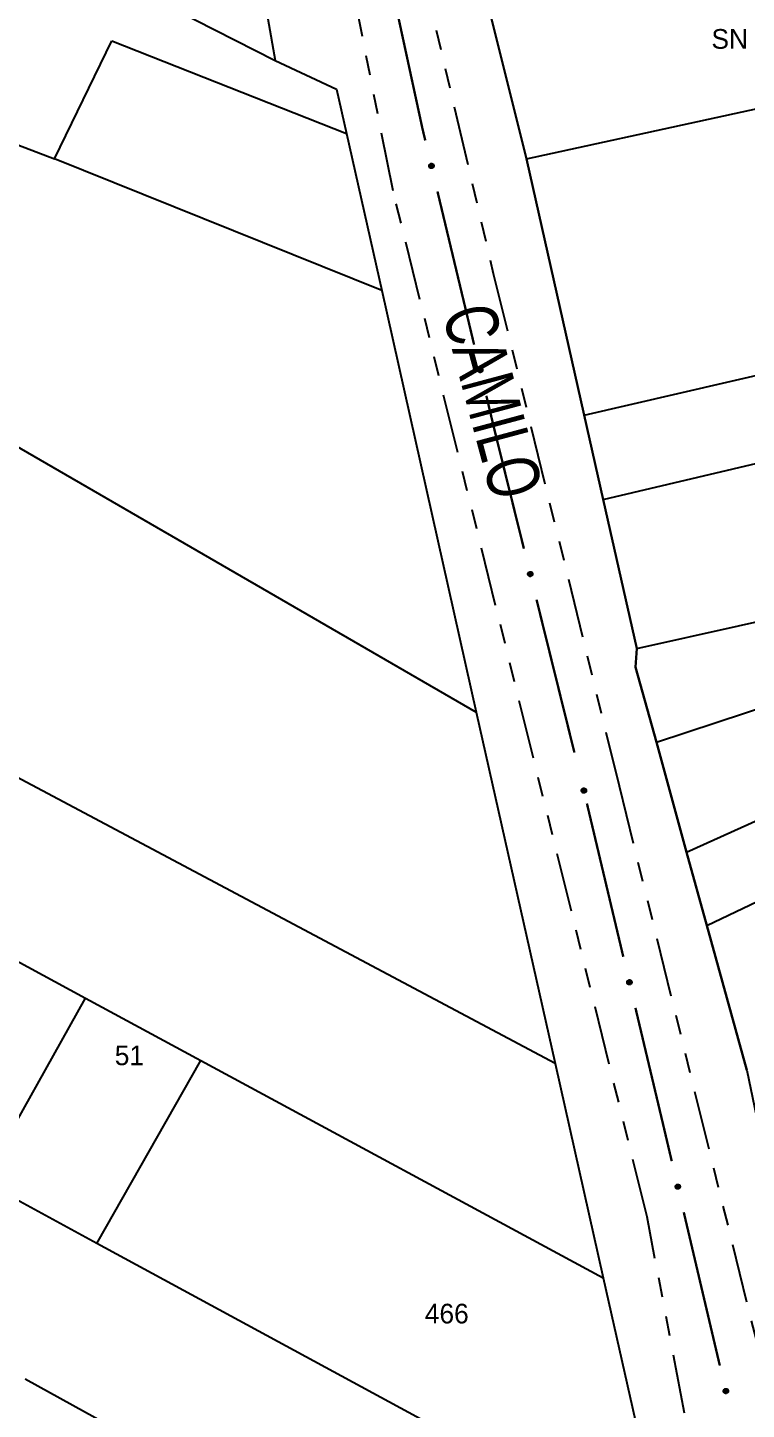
# Model space of a CAD drawing. Extents: x 204373 to 205952, y 4873300 to 4875179.
# Drawn here: x 204728.3 to 204783.1, y 4874133 to 4874238.3 of the extents above; entities that cross this region are included whole.
import ezdxf
from ezdxf.enums import TextEntityAlignment as Align

# ---------------------------------------------------------------- set-up
doc = ezdxf.new("R2010")
doc.units = 0
doc.header["$LTSCALE"] = 1.5
doc.header["$MEASUREMENT"] = 0
doc.linetypes.add('TRACO_25', pattern=[8, 3, -1, 1, -1, 1, -1])
for name, color, linetype in [('CD_MALHA_LOTES', 7, 'CONTINUOUS'), ('RU-QUADRA', 220, 'CONTINUOUS'), ('SV-EIXO-RUA-N-PAV', 6, 'CONTINUOUS'), ('SV-RUA-NAO-PAV', 7, 'CONTINUOUS'), ('SV-TXT-RUA-N-PAV', 7, 'CONTINUOUS'), ('Th_NmrPort', 1, 'CONTINUOUS')]:
    doc.layers.add(name, color=color, linetype=linetype)
doc.styles.add('ARIAL', font='ARIAL.SHX')

msp = doc.modelspace()

# ---------------------------------------------------------------- linework, layer by layer
at = {"layer": 'CD_MALHA_LOTES', "linetype": 'Continuous', "flags": 128}
for points in [[(204681.515208, 4874269.117829), (204747.145834, 4874235.745674)], [(204744.102381, 4874253.093356), (204747.145834, 4874235.745674)], [(204698.182085, 4874243.349456), (204721.915102, 4874231.444544), (204730.325346, 4874228.2571)], [(204766.298979, 4874228.245154), (204763.402754, 4874239.843484)], [(204730.325346, 4874228.2571), (204734.703281, 4874237.243388)], [(204734.703281, 4874237.243388), (204752.587824, 4874230.1841)], [(204747.145834, 4874235.745674), (204751.830993, 4874233.556706)], [(204766.298979, 4874228.245154), (204795.198653, 4874234.544526)], [(204751.830993, 4874233.556706), (204752.587824, 4874230.1841)], [(204752.587824, 4874230.1841), (204755.273038, 4874218.218192)], [(204755.273038, 4874218.218192), (204730.325346, 4874228.2571)], [(204770.700521, 4874208.732504), (204766.298979, 4874228.245154)], [(204755.273038, 4874218.218192), (204762.477432, 4874186.113819)], [(204708.397267, 4874217.350665), (204762.477432, 4874186.113819)], [(204770.700521, 4874208.732504), (204803.63386, 4874216.334768)], [(204772.153129, 4874202.292892), (204806.395577, 4874210.372829)], [(204772.153129, 4874202.292892), (204770.700521, 4874208.732504)], [(204774.709485, 4874190.960208), (204772.153129, 4874202.292892)], [(204774.709485, 4874190.960208), (204813.43693, 4874199.590756)], [(204768.487823, 4874159.330185), (204697.492608, 4874197.075439)], [(204776.196356, 4874183.806298), (204814.668683, 4874196.498962)], [(204778.506268, 4874175.445351), (204816.268464, 4874192.483387)], [(204776.196356, 4874183.806298), (204774.611688, 4874189.542157), (204774.709485, 4874190.960208)], [(204780.051548, 4874169.852059), (204818.066307, 4874187.970661)], [(204762.477432, 4874186.113819), (204768.487823, 4874159.330185)], [(204778.506268, 4874175.445351), (204776.196356, 4874183.806298)], [(204780.051548, 4874169.852059), (204778.506268, 4874175.445351)], [(204722.704698, 4874169.715469), (204732.68813, 4874164.325232)], [(204783.095542, 4874158.834031), (204780.051548, 4874169.852059)], [(204724.872128, 4874150.337533), (204732.68813, 4874164.325232)], [(204732.68813, 4874164.325232), (204741.490536, 4874159.572652)], [(204733.551549, 4874145.628964), (204741.490536, 4874159.572652)], [(204741.490536, 4874159.572652), (204772.147873, 4874143.020194)], [(204768.487823, 4874159.330185), (204772.147873, 4874143.020194)], [(204733.551549, 4874145.628964), (204724.872128, 4874150.337533)], [(204776.831307, 4874122.149775), (204733.551549, 4874145.628964)], [(204772.147873, 4874143.020194), (204776.831307, 4874122.149775)], [(204728.097975, 4874135.321984), (204771.741772, 4874111.211739)]]:
    msp.add_lwpolyline(points, dxfattribs=at)
at = {"layer": 'RU-QUADRA', "linetype": 'Continuous', "flags": 128}
for points in [[(204718.151614, 4874322.075484), (204731.720211, 4874298.376169), (204734.396058, 4874292.390011), (204737.852322, 4874282.827679), (204741.001364, 4874270.769156), (204744.102381, 4874253.093356), (204747.145834, 4874235.745674), (204751.830993, 4874233.556706), (204752.587824, 4874230.1841), (204755.273038, 4874218.218192), (204762.477432, 4874186.113819), (204768.487823, 4874159.330185), (204772.147873, 4874143.020194), (204776.831307, 4874122.149775)], [(204763.402754, 4874239.843484), (204766.298979, 4874228.245154), (204770.700521, 4874208.732504), (204772.153129, 4874202.292892), (204774.709485, 4874190.960208), (204774.611688, 4874189.542157), (204776.196356, 4874183.806298), (204778.506268, 4874175.445351), (204780.051548, 4874169.852059), (204783.095542, 4874158.834031), (204784.968522, 4874149.756372), (204787.426737, 4874137.842294), (204789.01478, 4874130.14562)]]:
    msp.add_lwpolyline(points, dxfattribs=at)
at = {"layer": 'SV-EIXO-RUA-N-PAV', "const_width": 0.18}
for points in [[(204756.028048, 4874241.383919), (204758.35544, 4874230.632954)], [(204758.35544, 4874230.632954), (204758.377334, 4874230.531821)], [(204758.377334, 4874230.531821), (204758.585878, 4874229.659889)], [(204759.516336, 4874225.769613), (204762.307709, 4874214.098785)], [(204763.238167, 4874210.208509), (204763.703396, 4874208.263371)], [(204763.703396, 4874208.263371), (204763.862226, 4874207.599295)], [(204763.862226, 4874207.599295), (204766.103661, 4874198.555729)], [(204767.06594, 4874194.673202), (204769.952776, 4874183.025619)], [(204770.905401, 4874179.140749), (204773.678013, 4874167.46545)], [(204774.602218, 4874163.573683), (204776.681677, 4874154.817209)], [(204776.681677, 4874154.817209), (204776.723354, 4874154.641709)], [(204776.723354, 4874154.641709), (204777.369158, 4874151.897043)], [(204778.285316, 4874148.003374), (204781.033788, 4874136.322368)]]:
    msp.add_lwpolyline(points, dxfattribs=at)
at = {"layer": 'SV-EIXO-RUA-N-PAV'}
for points in [[(204759.124746, 4874227.880097), (204759.166784, 4874227.8551), (204759.197801, 4874227.82502), (204759.216451, 4874227.792486), (204759.225435, 4874227.759439), (204759.230817, 4874227.724595), (204759.228494, 4874227.688268), (204759.216984, 4874227.64852), (204759.192204, 4874227.606175), (204759.159302, 4874227.576425), (204759.128384, 4874227.556435), (204759.094464, 4874227.545083), (204759.060528, 4874227.540421), (204759.022873, 4874227.544083), (204758.982706, 4874227.55614), (204758.940729, 4874227.582087), (204758.910522, 4874227.611785), (204758.89331, 4874227.643728), (204758.882114, 4874227.677901), (204758.877045, 4874227.713539), (204758.879531, 4874227.749185), (204758.891744, 4874227.789605), (204758.917903, 4874227.830697), (204758.947179, 4874227.861163), (204758.978871, 4874227.878819), (204759.012763, 4874227.889085), (204759.047645, 4874227.894908), (204759.084259, 4874227.894093), (204759.124746, 4874227.880097)], [(204762.846577, 4874212.318992), (204762.888615, 4874212.293995), (204762.919633, 4874212.263915), (204762.938282, 4874212.231381), (204762.947266, 4874212.198334), (204762.952648, 4874212.163491), (204762.950325, 4874212.127164), (204762.938815, 4874212.087416), (204762.914036, 4874212.04507), (204762.881133, 4874212.015321), (204762.850215, 4874211.99533), (204762.816295, 4874211.983979), (204762.782359, 4874211.979317), (204762.744704, 4874211.982978), (204762.704538, 4874211.995036), (204762.66256, 4874212.020983), (204762.632354, 4874212.050681), (204762.615141, 4874212.082623), (204762.603945, 4874212.116796), (204762.598876, 4874212.152435), (204762.601362, 4874212.188081), (204762.613575, 4874212.2285), (204762.639734, 4874212.269593), (204762.66901, 4874212.300058), (204762.700703, 4874212.317715), (204762.734594, 4874212.32798), (204762.769477, 4874212.333804), (204762.806091, 4874212.332989), (204762.846577, 4874212.318992)], [(204766.657083, 4874196.780408), (204766.699324, 4874196.755756), (204766.730587, 4874196.725931), (204766.749502, 4874196.693551), (204766.758756, 4874196.660579), (204766.764424, 4874196.62578), (204766.762398, 4874196.589436), (204766.751214, 4874196.549595), (204766.726782, 4874196.507048), (204766.694124, 4874196.47703), (204766.663371, 4874196.456787), (204766.629545, 4874196.445158), (204766.595648, 4874196.440218), (204766.557965, 4874196.443571), (204766.517701, 4874196.4553), (204766.475513, 4874196.480902), (204766.445064, 4874196.510352), (204766.42759, 4874196.542152), (204766.416115, 4874196.576233), (204766.410754, 4874196.611828), (204766.412948, 4874196.647494), (204766.42483, 4874196.688012), (204766.450651, 4874196.729317), (204766.479677, 4874196.760021), (204766.511224, 4874196.777937), (204766.54503, 4874196.788479), (204766.579864, 4874196.794588), (204766.616483, 4874196.794073), (204766.657083, 4874196.780408)], [(204770.744963, 4874180.292774), (204770.786961, 4874180.26771), (204770.81793, 4874180.23758), (204770.836528, 4874180.205016), (204770.845458, 4874180.171955), (204770.850785, 4874180.137102), (204770.848403, 4874180.100779), (204770.836829, 4874180.06105), (204770.811982, 4874180.018744), (204770.779032, 4874179.989047), (204770.748081, 4874179.969107), (204770.714143, 4874179.95781), (204770.680199, 4874179.953202), (204770.642551, 4874179.956924), (204770.602404, 4874179.969046), (204770.560468, 4874179.995061), (204770.530309, 4874180.024807), (204770.513148, 4874180.056777), (204770.502007, 4874180.090968), (204770.496995, 4874180.126615), (204770.499539, 4874180.162257), (204770.511816, 4874180.202657), (204770.538041, 4874180.243707), (204770.567367, 4874180.274126), (204770.599087, 4874180.291731), (204770.632995, 4874180.301942), (204770.667887, 4874180.30771), (204770.7045, 4874180.306836), (204770.744963, 4874180.292774)], [(204774.21402, 4874165.684793), (204774.256018, 4874165.659729), (204774.286987, 4874165.629599), (204774.305584, 4874165.597035), (204774.314515, 4874165.563974), (204774.319841, 4874165.529121), (204774.31746, 4874165.492798), (204774.305886, 4874165.453069), (204774.281038, 4874165.410763), (204774.248088, 4874165.381067), (204774.217138, 4874165.361126), (204774.1832, 4874165.349829), (204774.149256, 4874165.345221), (204774.111607, 4874165.348943), (204774.07146, 4874165.361065), (204774.029525, 4874165.38708), (204773.999366, 4874165.416827), (204773.982205, 4874165.448797), (204773.971063, 4874165.482988), (204773.966052, 4874165.518634), (204773.968595, 4874165.554276), (204773.980873, 4874165.594676), (204774.007098, 4874165.635726), (204774.036423, 4874165.666145), (204774.068144, 4874165.68375), (204774.102052, 4874165.693961), (204774.136943, 4874165.699729), (204774.173556, 4874165.698855), (204774.21402, 4874165.684793)], [(204777.901483, 4874150.115282), (204777.943428, 4874150.090131), (204777.974335, 4874150.059937), (204777.992865, 4874150.027335), (204778.001727, 4874149.994255), (204778.006982, 4874149.959392), (204778.004525, 4874149.923074), (204777.992869, 4874149.883369), (204777.967934, 4874149.841114), (204777.934923, 4874149.811486), (204777.903932, 4874149.791609), (204777.86997, 4874149.780382), (204777.836017, 4874149.775845), (204777.798376, 4874149.779645), (204777.758254, 4874149.79185), (204777.716372, 4874149.817951), (204777.686275, 4874149.84776), (204777.66918, 4874149.879765), (204777.658109, 4874149.913979), (204777.653171, 4874149.949636), (204777.655789, 4874149.985273), (204777.66815, 4874150.025647), (204777.69446, 4874150.066643), (204777.723848, 4874150.097001), (204777.755605, 4874150.114541), (204777.789534, 4874150.124682), (204777.824437, 4874150.130377), (204777.861048, 4874150.129427), (204777.901483, 4874150.115282)], [(204781.566112, 4874134.540608), (204781.608058, 4874134.515456), (204781.638965, 4874134.485263), (204781.657495, 4874134.45266), (204781.666357, 4874134.419581), (204781.671612, 4874134.384717), (204781.669154, 4874134.348399), (204781.657499, 4874134.308694), (204781.632564, 4874134.26644), (204781.599552, 4874134.236811), (204781.568561, 4874134.216935), (204781.5346, 4874134.205708), (204781.500646, 4874134.20117), (204781.463005, 4874134.20497), (204781.422883, 4874134.217175), (204781.381002, 4874134.243276), (204781.350904, 4874134.273085), (204781.333809, 4874134.305091), (204781.322739, 4874134.339305), (204781.317801, 4874134.374961), (204781.320418, 4874134.410598), (204781.332779, 4874134.450973), (204781.359089, 4874134.491968), (204781.388477, 4874134.522326), (204781.420234, 4874134.539866), (204781.454163, 4874134.550007), (204781.489067, 4874134.555703), (204781.525677, 4874134.554753), (204781.566112, 4874134.540608)]]:
    msp.add_lwpolyline(points, close=True, dxfattribs=at)
for points in [[(204758.877045, 4874227.713539), (204758.910522, 4874227.611785)], [(204758.879531, 4874227.749185), (204758.940729, 4874227.582087)], [(204758.879916, 4874227.727289), (204758.923658, 4874227.603062)], [(204758.889233, 4874227.764593), (204758.959462, 4874227.576551)], [(204758.891744, 4874227.789605), (204758.982706, 4874227.55614)], [(204758.907204, 4874227.806772), (204759.001584, 4874227.552953)], [(204758.917903, 4874227.830697), (204759.022873, 4874227.544083)], [(204758.932072, 4874227.843586), (204759.03958, 4874227.546608)], [(204758.947179, 4874227.861163), (204759.060528, 4874227.540421)], [(204758.963085, 4874227.866437), (204759.076306, 4874227.545571)], [(204758.978871, 4874227.878819), (204759.094464, 4874227.545083)], [(204758.996002, 4874227.881325), (204759.108474, 4874227.551861)], [(204759.012763, 4874227.889085), (204759.128384, 4874227.556435)], [(204759.032151, 4874227.888568), (204759.14442, 4874227.571683)], [(204759.047645, 4874227.894908), (204759.159302, 4874227.576425)], [(204759.066915, 4874227.889868), (204759.175116, 4874227.595861)], [(204759.084259, 4874227.894093), (204759.192204, 4874227.606175)], [(204759.102949, 4874227.885859), (204759.201945, 4874227.630338)], [(204759.124746, 4874227.880097), (204759.216984, 4874227.64852)], [(204759.147091, 4874227.86555), (204759.220609, 4874227.675489)], [(204759.166784, 4874227.8551), (204759.228494, 4874227.688268)], [(204759.184539, 4874227.838029), (204759.226637, 4874227.714812)], [(204759.197801, 4874227.82502), (204759.230817, 4874227.724595)], [(204762.66901, 4874212.300058), (204762.782359, 4874211.979317)], [(204762.684916, 4874212.305332), (204762.798137, 4874211.984466)], [(204762.700703, 4874212.317715), (204762.816295, 4874211.983979)], [(204762.717833, 4874212.32022), (204762.830305, 4874211.990757)], [(204762.734594, 4874212.32798), (204762.850215, 4874211.99533)], [(204762.753982, 4874212.327463), (204762.866251, 4874212.010578)], [(204762.769477, 4874212.333804), (204762.881133, 4874212.015321)], [(204762.788746, 4874212.328763), (204762.896947, 4874212.034756)], [(204762.806091, 4874212.332989), (204762.914036, 4874212.04507)], [(204762.82478, 4874212.324754), (204762.923776, 4874212.069233)], [(204762.846577, 4874212.318992), (204762.938815, 4874212.087416)], [(204762.868922, 4874212.304446), (204762.94244, 4874212.114384)], [(204762.888615, 4874212.293995), (204762.950325, 4874212.127164)], [(204762.598876, 4874212.152435), (204762.632354, 4874212.050681)], [(204762.601362, 4874212.188081), (204762.66256, 4874212.020983)], [(204762.601747, 4874212.166185), (204762.645489, 4874212.041958)], [(204762.611064, 4874212.203488), (204762.681293, 4874212.015446)], [(204762.613575, 4874212.2285), (204762.704538, 4874211.995036)], [(204762.629036, 4874212.245668), (204762.723415, 4874211.991849)], [(204762.639734, 4874212.269593), (204762.744704, 4874211.982978)], [(204762.653903, 4874212.282482), (204762.761411, 4874211.985503)], [(204762.90637, 4874212.276924), (204762.948468, 4874212.153707)], [(204762.919633, 4874212.263915), (204762.952648, 4874212.163491)], [(204766.410754, 4874196.611828), (204766.445064, 4874196.510352)], [(204766.412948, 4874196.647494), (204766.475513, 4874196.480902)], [(204766.413512, 4874196.625601), (204766.45827, 4874196.501737)], [(204766.422523, 4874196.66298), (204766.49429, 4874196.475519)], [(204766.42483, 4874196.688012), (204766.517701, 4874196.4553)], [(204766.440149, 4874196.705305), (204766.536604, 4874196.452267)], [(204766.450651, 4874196.729317), (204766.557965, 4874196.443571)], [(204766.464714, 4874196.742322), (204766.57465, 4874196.446233)], [(204766.479677, 4874196.760021), (204766.595648, 4874196.440218)], [(204766.495539, 4874196.765425), (204766.611384, 4874196.445497)], [(204766.511224, 4874196.777937), (204766.629545, 4874196.445158)], [(204766.528333, 4874196.780582), (204766.643499, 4874196.452051)], [(204766.54503, 4874196.788479), (204766.663371, 4874196.456787)], [(204766.564422, 4874196.788121), (204766.679282, 4874196.472166)], [(204766.579864, 4874196.794588), (204766.694124, 4874196.47703)], [(204766.599174, 4874196.789705), (204766.709778, 4874196.496594)], [(204766.616483, 4874196.794073), (204766.726782, 4874196.507048)], [(204766.63524, 4874196.785992), (204766.736324, 4874196.53129)], [(204766.657083, 4874196.780408), (204766.751214, 4874196.549595)], [(204766.679546, 4874196.766045), (204766.754618, 4874196.576592)], [(204766.699324, 4874196.755756), (204766.762398, 4874196.589436)], [(204766.717219, 4874196.738832), (204766.760324, 4874196.615963)], [(204766.730587, 4874196.725931), (204766.764424, 4874196.62578)], [(204770.496995, 4874180.126615), (204770.530309, 4874180.024807)], [(204770.499539, 4874180.162257), (204770.560468, 4874179.995061)], [(204770.499888, 4874180.14036), (204770.54343, 4874180.016063)], [(204770.509265, 4874180.177649), (204770.579192, 4874179.989494)], [(204770.511816, 4874180.202657), (204770.602404, 4874179.969046)], [(204770.527304, 4874180.2198), (204770.621276, 4874179.965829)], [(204770.538041, 4874180.243707), (204770.642551, 4874179.956924)], [(204770.552231, 4874180.256573), (204770.659262, 4874179.959422)], [(204770.567367, 4874180.274126), (204770.680199, 4874179.953202)], [(204770.58328, 4874180.279374), (204770.695986, 4874179.958326)], [(204770.599087, 4874180.291731), (204770.714143, 4874179.95781)], [(204770.616222, 4874180.294209), (204770.728164, 4874179.964565)], [(204770.632995, 4874180.301942), (204770.748081, 4874179.969107)], [(204770.652382, 4874180.301394), (204770.764142, 4874179.984329)], [(204770.667887, 4874180.30771), (204770.779032, 4874179.989047)], [(204770.687149, 4874180.302638), (204770.794876, 4874180.008457)], [(204770.7045, 4874180.306836), (204770.811982, 4874180.018744)], [(204770.723176, 4874180.298571), (204770.821761, 4874180.042891)], [(204770.744963, 4874180.292774), (204770.836829, 4874180.06105)], [(204770.767285, 4874180.278192), (204770.840497, 4874180.088013)], [(204770.786961, 4874180.26771), (204770.848403, 4874180.100779)], [(204770.804689, 4874180.25061), (204770.846589, 4874180.127326)], [(204770.81793, 4874180.23758), (204770.850785, 4874180.137102)], [(204773.966052, 4874165.518634), (204773.999366, 4874165.416827)], [(204773.968595, 4874165.554276), (204774.029525, 4874165.38708)], [(204773.968945, 4874165.53238), (204774.012487, 4874165.408083)], [(204773.978321, 4874165.569668), (204774.048248, 4874165.381513)], [(204773.980873, 4874165.594676), (204774.07146, 4874165.361065)], [(204773.996361, 4874165.611819), (204774.090333, 4874165.357848)], [(204774.007098, 4874165.635726), (204774.111607, 4874165.348943)], [(204774.021287, 4874165.648593), (204774.128318, 4874165.351442)], [(204774.036423, 4874165.666145), (204774.149256, 4874165.345221)], [(204774.052337, 4874165.671393), (204774.165043, 4874165.350346)], [(204774.068144, 4874165.68375), (204774.1832, 4874165.349829)], [(204774.085278, 4874165.686229), (204774.19722, 4874165.356585)], [(204774.102052, 4874165.693961), (204774.217138, 4874165.361126)], [(204774.121439, 4874165.693413), (204774.233199, 4874165.376348)], [(204774.136943, 4874165.699729), (204774.248088, 4874165.381067)], [(204774.156205, 4874165.694657), (204774.263933, 4874165.400477)], [(204774.173556, 4874165.698855), (204774.281038, 4874165.410763)], [(204774.192233, 4874165.690591), (204774.290817, 4874165.434911)], [(204774.21402, 4874165.684793), (204774.305886, 4874165.453069)], [(204774.236342, 4874165.670211), (204774.309554, 4874165.480032)], [(204774.256018, 4874165.659729), (204774.31746, 4874165.492798)], [(204774.273746, 4874165.64263), (204774.315645, 4874165.519345)], [(204774.286987, 4874165.629599), (204774.319841, 4874165.529121)], [(204777.653171, 4874149.949636), (204777.686275, 4874149.84776)], [(204777.655789, 4874149.985273), (204777.716372, 4874149.817951)], [(204777.656093, 4874149.963375), (204777.699378, 4874149.838989)], [(204777.665547, 4874150.000645), (204777.735084, 4874149.812346)], [(204777.66815, 4874150.025647), (204777.758254, 4874149.79185)], [(204777.683673, 4874150.042758), (204777.77712, 4874149.788593)], [(204777.69446, 4874150.066643), (204777.798376, 4874149.779645)], [(204777.708676, 4874150.07948), (204777.815092, 4874149.782108)], [(204777.723848, 4874150.097001), (204777.836017, 4874149.775845)], [(204777.739772, 4874150.102217), (204777.851814, 4874149.780936)], [(204777.755605, 4874150.114541), (204777.86997, 4874149.780382)], [(204777.772744, 4874150.116984), (204777.884005, 4874149.787109)], [(204777.789534, 4874150.124682), (204777.903932, 4874149.791609)], [(204777.80892, 4874150.124094), (204777.920024, 4874149.806798)], [(204777.824437, 4874150.130377), (204777.934923, 4874149.811486)], [(204777.843688, 4874150.125266), (204777.950808, 4874149.830863)], [(204777.861048, 4874150.129427), (204777.967934, 4874149.841114)], [(204777.879707, 4874150.121125), (204777.977763, 4874149.865241)], [(204777.901483, 4874150.115282), (204777.992869, 4874149.883369)], [(204777.923774, 4874150.100654), (204777.996593, 4874149.910324)], [(204777.943428, 4874150.090131), (204778.004525, 4874149.923074)], [(204777.961121, 4874150.072995), (204778.002766, 4874149.949624)], [(204777.974335, 4874150.059937), (204778.006982, 4874149.959392)], [(204781.320418, 4874134.410598), (204781.381002, 4874134.243276)], [(204781.330176, 4874134.42597), (204781.399714, 4874134.237671)], [(204781.332779, 4874134.450973), (204781.422883, 4874134.217175)], [(204781.348303, 4874134.468083), (204781.441749, 4874134.213919)], [(204781.359089, 4874134.491968), (204781.463005, 4874134.20497)], [(204781.373305, 4874134.504805), (204781.479721, 4874134.207434)], [(204781.388477, 4874134.522326), (204781.500646, 4874134.20117)], [(204781.404402, 4874134.527542), (204781.516444, 4874134.206262)], [(204781.420234, 4874134.539866), (204781.5346, 4874134.205708)], [(204781.437374, 4874134.542309), (204781.548634, 4874134.212434)], [(204781.454163, 4874134.550007), (204781.568561, 4874134.216935)], [(204781.473549, 4874134.549419), (204781.584653, 4874134.232124)], [(204781.489067, 4874134.555703), (204781.599552, 4874134.236811)], [(204781.508318, 4874134.550591), (204781.615437, 4874134.256188)], [(204781.525677, 4874134.554753), (204781.632564, 4874134.26644)], [(204781.544337, 4874134.54645), (204781.642393, 4874134.290567)], [(204781.566112, 4874134.540608), (204781.657499, 4874134.308694)], [(204781.588403, 4874134.525979), (204781.661223, 4874134.335649)], [(204781.608058, 4874134.515456), (204781.669154, 4874134.348399)], [(204781.625751, 4874134.49832), (204781.667395, 4874134.374949)], [(204781.638965, 4874134.485263), (204781.671612, 4874134.384717)], [(204781.317801, 4874134.374961), (204781.350904, 4874134.273085)], [(204781.320722, 4874134.388701), (204781.364007, 4874134.264314)]]:
    msp.add_lwpolyline(points, dxfattribs=at)
at = {"layer": 'SV-RUA-NAO-PAV', "linetype": 'TRACO_25'}
for points in [[(204780.605474, 4874120.919351, 11.830078), (204775.489072, 4874147.64754, 11.953759), (204756.1341, 4874225.807047, 11.656924), (204747.607232, 4874268.837192, 10.44485), (204743.420473, 4874285.314201, 10.321169), (204737.106206, 4874298.915978, 10.073808), (204727.185137, 4874315.918282, 9.752236), (204720.621428, 4874326.419724, 9.628555), (204712.781129, 4874335.471057, 9.603819), (204705.142524, 4874340.071886, 9.356458), (204670.832991, 4874355.62504, 9.01015), (204668.579426, 4874355.525122, 9.01015), (204667.151154, 4874354.534614, 9.01015)], [(204721.295924, 4874331.545267, 9.628555), (204731.391293, 4874317.718309, 9.678028), (204739.032384, 4874305.066583, 9.875917), (204745.847457, 4874291.439783, 10.296433), (204749.832669, 4874278.938225, 10.296433), (204763.773222, 4874219.531031, 11.335354), (204773.350533, 4874180.501287, 12.027967), (204784.757953, 4874134.370677, 12.176385), (204795.215004, 4874084.514691, 11.483771)]]:
    msp.add_polyline3d(points, dxfattribs=at)

# ---------------------------------------------------------------- texts
at = {"layer": 'SV-TXT-RUA-N-PAV', "style": 'ARIAL', "width": 0.7}
msp.add_text('CAMILO', height=4, rotation=285, dxfattribs=at).set_placement((204759.865526, 4874216.513538))
at = {"layer": 'Th_NmrPort', "color": 1}
for s, p in [('SN', (204780.395371, 4874237.392435)), ('51', (204734.922837, 4874159.956543)), ('466', (204758.551869, 4874140.284018))]:
    msp.add_text(s, height=1.5, dxfattribs=at).set_placement(p, align=Align.MIDDLE_LEFT)

doc.saveas('drawing.dxf')
